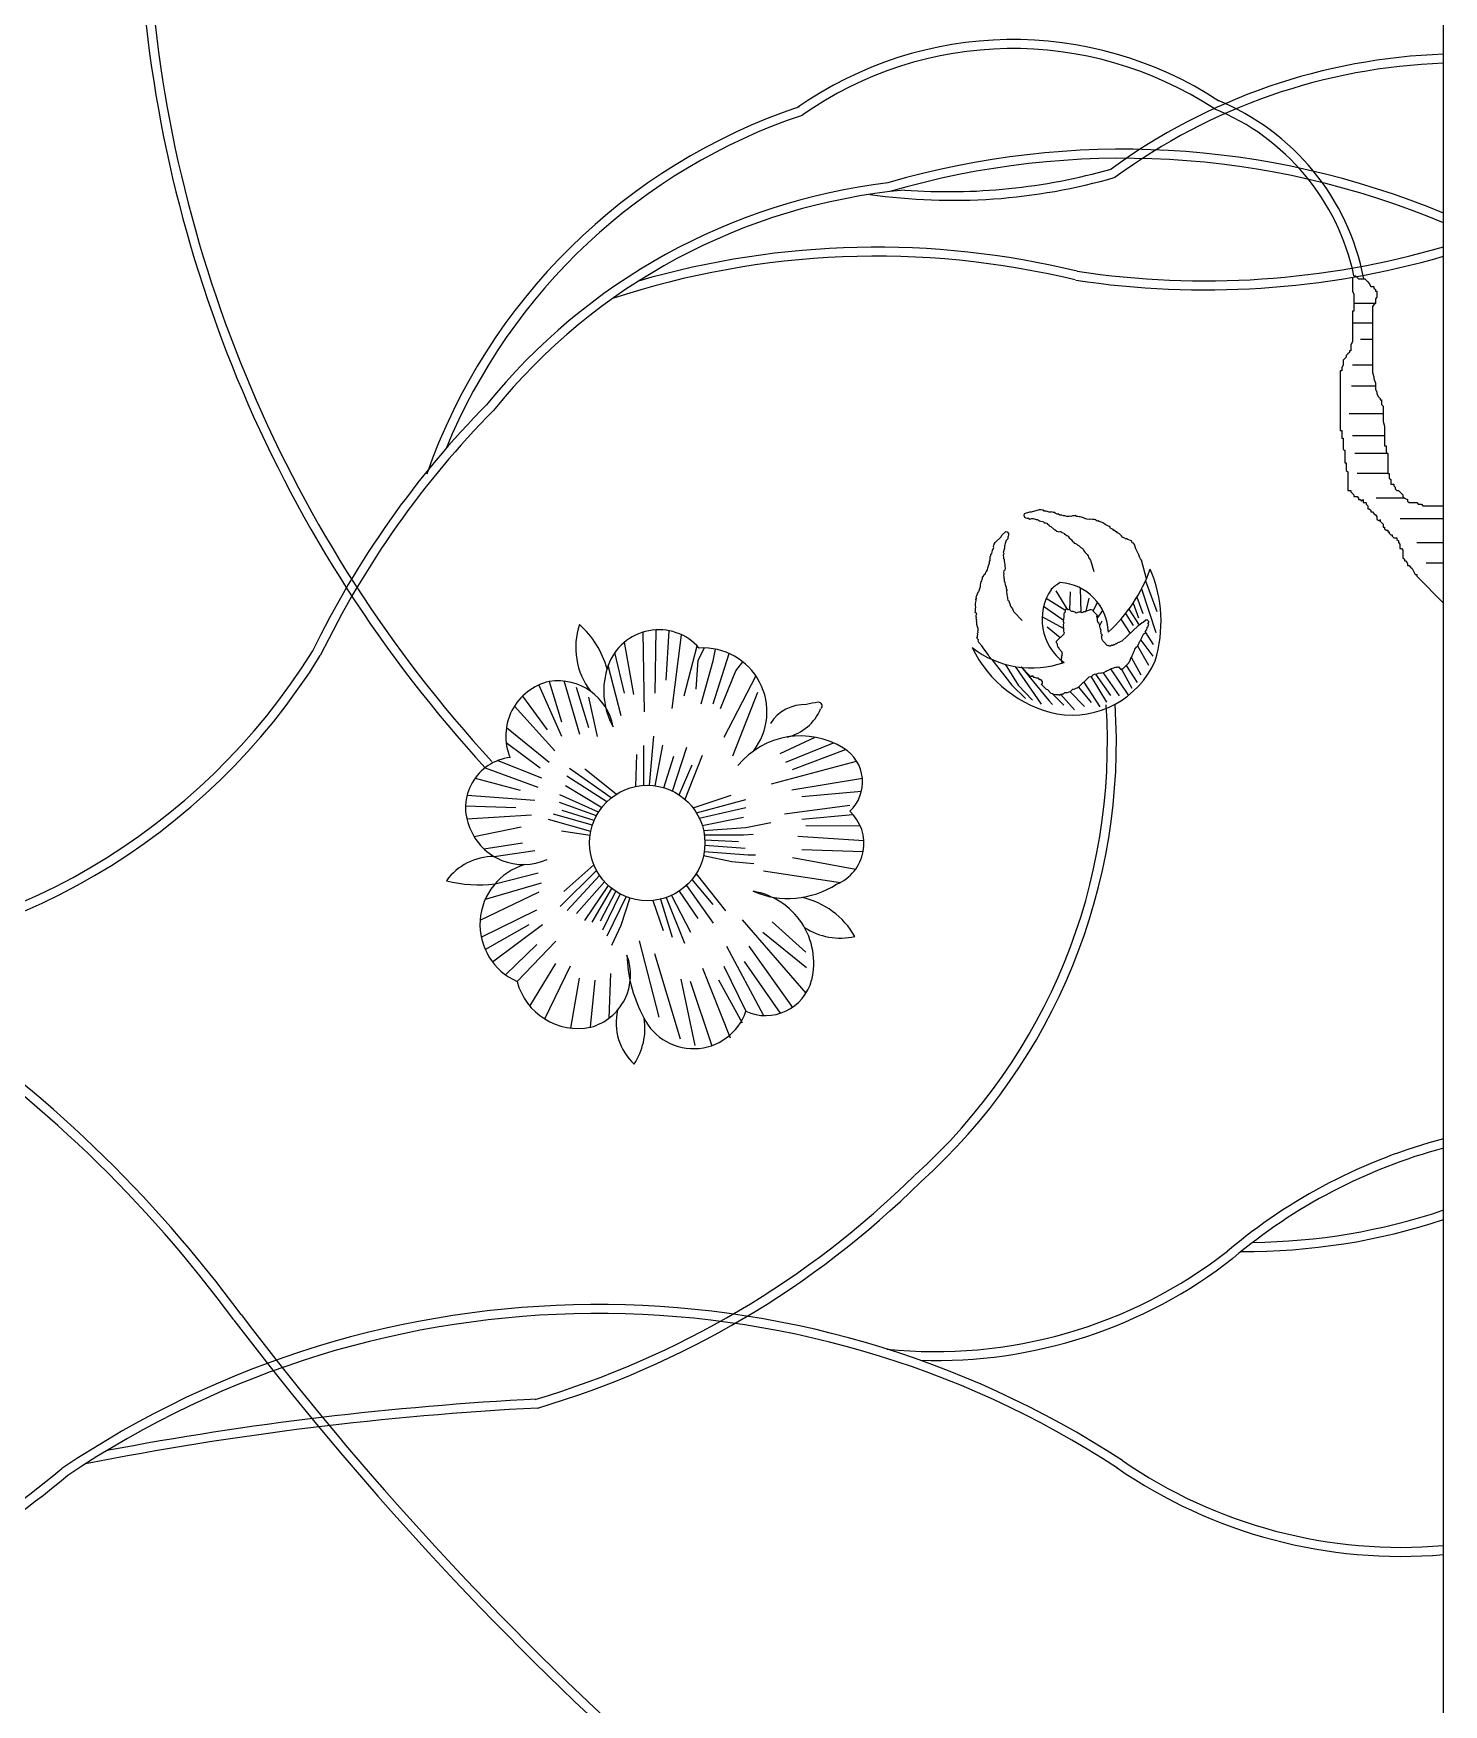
# Model space of a CAD drawing. Header units: millimetres. Extents: x 14385 to 129787, y 107826 to 186798.
# Drawn here: x 30109.6 to 30509.7, y 118890.4 to 119364.4 of the extents above; entities that cross this region are included whole.
import ezdxf

# ---------------------------------------------------------------- set-up
doc = ezdxf.new("R2010")
doc.units = ezdxf.units.MM
doc.header["$LTSCALE"] = 1000

msp = doc.modelspace()

# ---------------------------------------------------------------- linework, layer by layer
at = {"color": 251, "linetype": 'Continuous', "ltscale": 10}
for p, q in [((30484.25, 119295.63), (30484.69, 119295.63)), ((30484.69, 119295.63), (30485.12, 119295.2)), ((30483.82, 119295.2), (30483.82, 119291.29)), ((30483.82, 119291.29), (30484.25, 119290.42)), ((30485.12, 119295.2), (30485.56, 119294.76)), ((30485.56, 119294.76), (30487.29, 119294.76)), ((30487.29, 119294.76), (30488.16, 119293.89)), ((30488.16, 119293.89), (30488.6, 119293.46)), ((30488.6, 119293.46), (30489.03, 119292.59)), ((30489.03, 119292.59), (30489.9, 119292.59)), ((30489.9, 119292.59), (30489.9, 119292.16)), ((30489.9, 119292.16), (30490.33, 119291.72)), ((30490.33, 119291.72), (30490.33, 119291.29)), ((30490.33, 119291.29), (30490.77, 119291.29)), ((30490.77, 119291.29), (30490.77, 119289.55)), ((30484.25, 119290.42), (30484.25, 119285.64)), ((30490.33, 119287.81), (30484.25, 119287.81)), ((30489.9, 119287.38), (30489.46, 119286.94)), ((30489.46, 119286.94), (30489.46, 119268.25)), ((30490.33, 119287.81), (30489.9, 119287.38)), ((30490.77, 119289.55), (30490.33, 119289.11)), ((30490.33, 119289.11), (30490.33, 119287.81)), ((30484.25, 119285.64), (30483.82, 119285.64)), ((30483.82, 119285.64), (30483.82, 119276.94)), ((30489.46, 119282.19), (30483.82, 119282.19)), ((30483.82, 119276.94), (30483.38, 119276.07)), ((30489.46, 119277.6), (30486.09, 119277.6)), ((30481.65, 119272.16), (30481.21, 119271.73)), ((30482.08, 119272.6), (30481.65, 119272.16)), ((30482.52, 119273.47), (30482.08, 119273.03)), ((30482.08, 119273.03), (30482.08, 119272.6)), ((30482.95, 119273.9), (30482.52, 119273.47)), ((30483.38, 119274.34), (30482.95, 119274.34)), ((30482.95, 119274.34), (30482.95, 119273.9)), ((30483.38, 119276.07), (30483.38, 119274.34)), ((30480.78, 119268.69), (30480.34, 119268.69)), ((30480.34, 119268.69), (30480.34, 119251.74)), ((30481.21, 119270.42), (30480.78, 119269.56)), ((30480.78, 119269.56), (30480.78, 119268.69)), ((30481.21, 119271.73), (30481.21, 119270.42)), ((30489.46, 119270.32), (30483.85, 119270.32)), ((30489.46, 119268.25), (30489.9, 119266.95)), ((30490.33, 119264.34), (30483.53, 119264.34)), ((30489.9, 119266.95), (30489.9, 119266.51)), ((30489.9, 119266.51), (30490.33, 119265.21)), ((30490.33, 119265.21), (30490.33, 119263.47)), ((30490.33, 119263.47), (30490.77, 119262.6)), ((30490.77, 119262.6), (30490.77, 119262.17)), ((30490.77, 119262.17), (30491.2, 119261.3)), ((30491.2, 119261.3), (30491.64, 119260.86)), ((30491.64, 119260.86), (30491.64, 119260.43)), ((30491.64, 119260.43), (30492.07, 119260.43)), ((30492.07, 119260.43), (30492.07, 119259.12)), ((30492.07, 119259.12), (30492.5, 119258.69)), ((30492.5, 119258.69), (30492.5, 119254.34)), ((30492.5, 119256.52), (30482.88, 119256.52)), ((30492.5, 119254.34), (30492.94, 119253.04)), ((30492.94, 119253.04), (30492.94, 119247.39)), ((30480.34, 119251.74), (30480.78, 119251.74)), ((30480.78, 119251.74), (30480.78, 119249.56)), ((30480.78, 119249.56), (30481.21, 119249.56)), ((30481.21, 119249.56), (30481.21, 119246.52)), ((30492.94, 119250.21), (30483.85, 119250.21)), ((30481.21, 119246.52), (30481.65, 119246.09)), ((30481.65, 119246.09), (30481.65, 119242.61)), ((30493.81, 119245.22), (30484.49, 119245.22)), ((30492.94, 119247.39), (30493.37, 119247.39)), ((30493.37, 119247.39), (30493.37, 119245.65)), ((30493.37, 119245.65), (30493.81, 119245.22)), ((30493.81, 119245.22), (30493.81, 119239.57)), ((30481.65, 119242.61), (30482.08, 119242.61)), ((30482.08, 119242.61), (30482.08, 119240.44)), ((30482.08, 119240.44), (30482.52, 119240)), ((30482.52, 119240), (30482.52, 119234.79)), ((30493.81, 119239.57), (30485.13, 119239.57)), ((30493.81, 119239.57), (30494.24, 119239.57)), ((30494.24, 119239.57), (30494.24, 119238.26)), ((30482.52, 119234.79), (30483.38, 119234.79)), ((30483.38, 119234.79), (30483.38, 119234.35)), ((30483.38, 119234.35), (30483.82, 119233.92)), ((30483.82, 119233.92), (30484.25, 119233.48)), ((30494.24, 119238.26), (30494.67, 119237.83)), ((30494.67, 119237.83), (30494.67, 119236.52)), ((30494.67, 119236.52), (30495.54, 119236.52)), ((30495.54, 119236.52), (30495.54, 119236.09)), ((30495.54, 119236.09), (30495.98, 119235.65)), ((30495.98, 119235.65), (30495.98, 119235.22)), ((30495.98, 119235.22), (30496.41, 119234.79)), ((30496.41, 119234.79), (30496.85, 119234.79)), ((30496.85, 119234.79), (30497.28, 119234.35)), ((30497.28, 119234.35), (30497.71, 119233.92)), ((30497.71, 119233.92), (30498.15, 119233.48)), ((30484.25, 119233.48), (30484.25, 119233.05)), ((30484.25, 119233.05), (30485.12, 119233.05)), ((30485.12, 119233.05), (30485.56, 119232.61)), ((30485.56, 119232.61), (30485.56, 119232.18)), ((30485.56, 119232.18), (30485.99, 119232.18)), ((30485.99, 119232.18), (30486.42, 119231.74)), ((30486.42, 119231.74), (30486.86, 119232.18)), ((30486.86, 119232.18), (30486.86, 119231.31)), ((30486.86, 119231.31), (30487.73, 119231.31)), ((30487.73, 119231.31), (30487.73, 119230.87)), ((30487.73, 119230.87), (30488.16, 119230.44)), ((30488.16, 119230.44), (30488.16, 119229.57)), ((30488.16, 119229.57), (30488.6, 119229.57)), ((30488.6, 119229.57), (30489.03, 119229.13)), ((30498.58, 119232.61), (30490.58, 119232.61)), ((30498.15, 119233.48), (30498.15, 119233.05)), ((30498.15, 119233.05), (30498.58, 119232.61)), ((30498.58, 119232.61), (30499.45, 119232.18)), ((30499.45, 119232.18), (30499.45, 119231.74)), ((30499.45, 119231.74), (30499.89, 119231.31)), ((30499.89, 119231.31), (30502.06, 119231.31)), ((30502.06, 119231.31), (30502.49, 119230.87)), ((30502.49, 119230.87), (30503.36, 119230.87)), ((30503.36, 119230.87), (30503.79, 119230.44)), ((30503.79, 119230.44), (30509.67, 119230.44)), ((30489.03, 119229.13), (30489.03, 119228.7)), ((30489.03, 119228.7), (30489.46, 119228.7)), ((30489.46, 119228.7), (30489.9, 119228.27)), ((30489.9, 119228.27), (30490.33, 119227.83)), ((30490.33, 119227.83), (30490.77, 119227.4)), ((30490.77, 119227.4), (30490.77, 119226.53)), ((30490.77, 119226.53), (30491.64, 119226.09)), ((30491.64, 119226.09), (30491.64, 119226.53)), ((30491.64, 119226.53), (30491.64, 119226.09)), ((30491.64, 119226.09), (30492.07, 119225.66)), ((30492.07, 119225.66), (30492.5, 119225.22)), ((30492.5, 119225.22), (30492.5, 119224.35)), ((30509.67, 119226.67), (30497.31, 119226.67)), ((30492.5, 119224.35), (30492.94, 119224.35)), ((30492.94, 119224.35), (30492.94, 119223.92)), ((30492.94, 119223.92), (30493.37, 119223.48)), ((30493.37, 119223.48), (30493.81, 119223.48)), ((30493.81, 119223.48), (30493.81, 119223.05)), ((30493.81, 119223.05), (30494.24, 119223.05)), ((30494.24, 119223.05), (30494.24, 119222.62)), ((30494.24, 119222.62), (30494.67, 119222.18)), ((30494.67, 119222.18), (30495.11, 119222.18)), ((30495.11, 119222.18), (30495.11, 119221.75)), ((30495.11, 119221.75), (30495.54, 119221.31)), ((30495.54, 119221.31), (30496.41, 119221.31)), ((30496.41, 119221.31), (30496.41, 119220.88)), ((30496.41, 119220.88), (30496.85, 119220.44)), ((30496.85, 119220.44), (30496.85, 119220.01)), ((30496.85, 119220.01), (30497.28, 119219.57)), ((30509.67, 119219.93), (30502.12, 119219.93)), ((30497.28, 119219.57), (30497.28, 119218.27)), ((30497.28, 119218.27), (30497.71, 119218.27)), ((30497.71, 119218.27), (30498.15, 119217.83)), ((30498.15, 119217.83), (30498.15, 119215.66)), ((30498.15, 119215.66), (30498.58, 119215.23)), ((30498.58, 119215.23), (30498.58, 119214.79)), ((30498.58, 119214.79), (30499.02, 119214.79)), ((30499.02, 119214.79), (30499.45, 119213.92)), ((30499.45, 119213.92), (30499.45, 119213.49)), ((30499.45, 119213.49), (30499.89, 119213.49)), ((30499.89, 119213.49), (30500.32, 119213.05)), ((30500.32, 119213.05), (30500.75, 119212.62)), ((30500.75, 119212.62), (30501.62, 119210.88)), ((30501.62, 119210.88), (30502.06, 119210.88)), ((30502.06, 119210.88), (30502.06, 119210.45)), ((30502.06, 119210.45), (30509.67, 119202.82)), ((30509.67, 119214.15), (30504.69, 119214.15)), ((30403.09, 119200.91), (30399.77, 119206.25)), ((30403.59, 119200.9), (30403.83, 119206)), ((30406.86, 119200.15), (30406.68, 119207.06)), ((30423.99, 119206.86), (30427.99, 119194.43)), ((30425.11, 119209.13), (30428.28, 119200.45)), ((30401.78, 119197.96), (30396.2, 119201.86)), ((30402.22, 119200.81), (30396.93, 119204.07)), ((30408.3, 119200.56), (30409.08, 119204.18)), ((30410.29, 119200.51), (30411.5, 119203.06)), ((30420.41, 119201.13), (30423.32, 119196.58)), ((30421.58, 119202.79), (30423.11, 119198.68)), ((30422.65, 119204.48), (30424.36, 119199.88)), ((30401.85, 119195.59), (30395.77, 119198.95)), ((30411.43, 119198.44), (30413.01, 119200.67)), ((30412.13, 119196.44), (30412.84, 119197.76)), ((30418.14, 119198.28), (30420.72, 119194.21)), ((30419.45, 119199.86), (30421.6, 119196.44)), ((30279.94, 119176.87), (30277.25, 119191.71)), ((30282.94, 119171.99), (30282.58, 119194.59)), ((30285.94, 119177.25), (30286.31, 119195.23)), ((30289.13, 119181), (30289.93, 119194.97)), ((30290.82, 119172.93), (30293.46, 119193.83)), ((30400.93, 119193), (30397.18, 119195.97)), ((30423.79, 119192.28), (30427.19, 119187.78)), ((30425.08, 119194.49), (30427.26, 119191.03)), ((30277.31, 119177.25), (30274.55, 119188.78)), ((30294.2, 119176.5), (30297.9, 119190.7)), ((30297.57, 119178.37), (30298.14, 119186.64)), ((30298.14, 119186.64), (30300.02, 119190.09)), ((30302.45, 119186.45), (30303.11, 119189.75)), ((30302.45, 119174.24), (30307, 119188.51)), ((30381.49, 119186.84), (30387.14, 119179.5)), ((30421.07, 119187.49), (30423.82, 119182.48)), ((30422.85, 119190.65), (30425.99, 119185.2)), ((30276.37, 119170.86), (30272.64, 119185.1)), ((30299.08, 119174.24), (30302.45, 119186.45)), ((30304.52, 119172.93), (30308.83, 119183.63)), ((30314.57, 119182.15), (30305.45, 119164.66)), ((30308.83, 119183.63), (30310.85, 119186.17)), ((30385.3, 119185.45), (30389.01, 119179.54)), ((30388.1, 119184.82), (30395.49, 119174.12)), ((30389.81, 119184.78), (30397.63, 119175.21)), ((30409.64, 119181.88), (30414.05, 119174.71)), ((30410.96, 119182.66), (30415.15, 119176.56)), ((30412.96, 119183.12), (30417.59, 119176.51)), ((30415.16, 119184.13), (30420.27, 119176.65)), ((30418.26, 119184.06), (30421.22, 119178.71)), ((30419.59, 119185.09), (30422.71, 119180.3)), ((30252.93, 119179.55), (30259.44, 119165.1)), ((30255.94, 119180.55), (30259.44, 119169.13)), ((30260.06, 119180.87), (30264.49, 119165.64)), ((30263.54, 119178.96), (30267.03, 119167.54)), ((30315.02, 119177.44), (30307.89, 119159.41)), ((30387.14, 119179.5), (30391.05, 119175.76)), ((30389.01, 119179.54), (30393.07, 119175.31)), ((30398.59, 119177.14), (30401.91, 119173.9)), ((30403.64, 119177.72), (30407.76, 119173.46)), ((30406.09, 119178.97), (30409.65, 119174.64)), ((30407.62, 119180.43), (30412.15, 119173.36)), ((30246.05, 119173.57), (30257.52, 119160.88)), ((30248.35, 119176.42), (30255.3, 119166.91)), ((30267.03, 119176.11), (30269.57, 119165)), ((30397.63, 119175.21), (30398.74, 119174.05)), ((30400.95, 119176.97), (30404.97, 119172.54)), ((30243.79, 119167.56), (30255.94, 119157.71)), ((30243.69, 119163.32), (30253.4, 119156.12)), ((30284.34, 119151.14), (30285.62, 119165.07)), ((30321.4, 119160.16), (30331.35, 119164.77)), ((30323.09, 119157.72), (30336.59, 119163.17)), ((30241.35, 119158.15), (30253.72, 119153.27)), ((30280.53, 119150.83), (30280.82, 119159.84)), ((30282.75, 119151.12), (30282.77, 119162.44)), ((30285.99, 119151), (30288.12, 119162.56)), ((30288.46, 119150.46), (30291.25, 119159.43)), ((30290.89, 119149.51), (30295.01, 119161.93)), ((30294.45, 119147.16), (30299.39, 119159.64)), ((30324.97, 119155.65), (30340.02, 119161.28)), ((30237.76, 119156.13), (30252.65, 119150.58)), ((30272.28, 119146.47), (30260.89, 119153.76)), ((30273.52, 119147.57), (30261.67, 119155.92)), ((30274.95, 119148.59), (30266.03, 119155.67)), ((30292.81, 119148.41), (30296.47, 119156.92)), ((30318.97, 119151.52), (30343.1, 119158.02)), ((30234.89, 119153.18), (30247.69, 119149.78)), ((30270.55, 119144.92), (30260.55, 119151)), ((30324.78, 119149.83), (30344.76, 119153.15)), ((30327.6, 119147.95), (30344.53, 119149.5)), ((30232.2, 119145.34), (30246.47, 119144.81)), ((30232.62, 119148.31), (30251.81, 119146.92)), ((30269.29, 119142.48), (30258.83, 119146.29)), ((30269.91, 119143.54), (30258.96, 119148.47)), ((30268.67, 119141.17), (30259.56, 119144.02)), ((30296.72, 119144.75), (30307.53, 119148.36)), ((30297.71, 119143.31), (30311.7, 119147.1)), ((30298.51, 119141.85), (30311.7, 119144.81)), ((30322.72, 119143.07), (30341.22, 119145.51)), ((30232.54, 119141.64), (30250.86, 119142.8)), ((30234.6, 119136.59), (30248.01, 119139.31)), ((30267.69, 119138.01), (30255.73, 119141.42)), ((30268.16, 119139.83), (30257.16, 119142.9)), ((30299.34, 119139.74), (30311.07, 119142.09)), ((30299.73, 119138.28), (30311.7, 119139.17)), ((30311.7, 119139.17), (30318.8, 119140.63)), ((30327.6, 119141.56), (30342.08, 119142.87)), ((30328.72, 119139.69), (30344.16, 119139.64)), ((30237.39, 119133.11), (30248.33, 119134.86)), ((30267.5, 119136.89), (30259.4, 119138.08)), ((30299.95, 119137.08), (30311.07, 119137.08)), ((30300.09, 119135.63), (30309.61, 119135.2)), ((30311.07, 119137.08), (30313.79, 119137.29)), ((30326.47, 119136.68), (30345.19, 119135.44)), ((30240.27, 119130.93), (30251.81, 119132.64)), ((30299.71, 119131.21), (30307.74, 119129.56)), ((30299.92, 119132.33), (30312.33, 119131.44)), ((30300.1, 119134.2), (30311.49, 119133.32)), ((30312.33, 119131.44), (30314.41, 119131.44)), ((30324.97, 119130.67), (30342.89, 119127.38)), ((30327.6, 119132.93), (30345.01, 119132.38)), ((30240.54, 119123.19), (30252.77, 119126.3)), ((30269.35, 119126.97), (30259.04, 119116.78)), ((30268.6, 119128.56), (30260.06, 119121.02)), ((30270.21, 119125.55), (30261.03, 119115.63)), ((30297.58, 119126.05), (30305.93, 119115.54)), ((30307.74, 119129.56), (30314, 119128.93)), ((30316.71, 119126.92), (30338.56, 119123.61)), ((30236.32, 119112.84), (30253.08, 119120.9)), ((30237.8, 119118.85), (30253.72, 119123.44)), ((30271.62, 119123.78), (30263.69, 119114.81)), ((30272.68, 119122.7), (30265.91, 119112.8)), ((30273.61, 119121.91), (30268.03, 119112.29)), ((30274.8, 119121.07), (30270.39, 119112.61)), ((30276.03, 119120.34), (30271.07, 119110.04)), ((30292.8, 119121.15), (30298.08, 119113.38)), ((30294.86, 119122.76), (30302.4, 119112.07)), ((30296.38, 119124.38), (30302.34, 119117.29)), ((30236.66, 119108.02), (30252.45, 119115.83)), ((30277.74, 119119.55), (30272.28, 119108.38)), ((30278.81, 119119.17), (30276.21, 119111.4)), ((30285.33, 119118.49), (30288.22, 119109.95)), ((30287.54, 119118.86), (30290.83, 119108.03)), ((30289.06, 119119.3), (30294.32, 119106.34)), ((30290.6, 119119.92), (30295.99, 119109.47)), ((30237.76, 119104.58), (30250.23, 119111.67)), ((30239.79, 119101.09), (30253.98, 119111.67)), ((30276.21, 119111.4), (30273.61, 119105.67)), ((30310.71, 119113.02), (30328.76, 119092.13)), ((30319.15, 119112.45), (30328.72, 119103.82)), ((30243.5, 119097.41), (30252.45, 119105.99)), ((30246.8, 119095.5), (30257.84, 119106.94)), ((30281.44, 119107.01), (30286.98, 119085.33)), ((30316.53, 119109.45), (30328.91, 119099.5)), ((30285.75, 119103.44), (30293.04, 119079.2)), ((30306.21, 119105.51), (30316.75, 119085.83)), ((30311.27, 119101.19), (30321.49, 119086.48)), ((30312.59, 119105.51), (30324.91, 119088.14)), ((30250.41, 119088.53), (30257.84, 119100.6)), ((30254.65, 119084.86), (30261.96, 119099.96)), ((30262.07, 119082.27), (30264.49, 119096.47)), ((30272.94, 119085.11), (30273.37, 119097.74)), ((30299.45, 119099.31), (30307.24, 119079.49)), ((30305.45, 119099.87), (30311.74, 119087.03)), ((30267.66, 119082.51), (30268.93, 119095.84)), ((30293.26, 119096.12), (30297.25, 119077.31)), ((30295.89, 119095.55), (30302.08, 119077.2)), ((30303.95, 119095.93), (30310.7, 119083.74))]:
    msp.add_line(p, q, dxfattribs=at)
at = {"color": 252}
msp.add_lwpolyline([(29549.67, 117854.15), (30509.67, 117854.15), (30509.67, 119939.15), (29549.67, 119939.15)], close=True, dxfattribs=at)
at = {"color": 251, "linetype": 'Continuous', "ltscale": 10}
for points in [[(30425.36, 119209.69), (30424, 119214.96), (30423.71, 119215.37), (30423.37, 119215.92), (30423.19, 119216.52), (30422.67, 119217.68), (30422.34, 119218.24), (30421.97, 119219.44), (30421.68, 119219.85), (30421.33, 119219.9), (30421.15, 119220.51), (30420.8, 119220.56), (30420.41, 119220.77), (30420.06, 119220.83), (30419.82, 119221.09), (30419.52, 119220.99), (30419.28, 119221.25), (30418.93, 119221.31), (30418.54, 119221.52), (30418.25, 119221.92), (30417.76, 119222.43), (30417.17, 119222.74), (30416.93, 119223), (30416.59, 119223.06), (30416.49, 119223.36), (30416.15, 119223.42), (30415.9, 119223.67), (30415.51, 119223.88), (30415.16, 119223.94), (30414.98, 119224.54), (30414.63, 119224.6), (30414.04, 119224.91), (30413.65, 119225.12), (30413.21, 119225.48), (30412.82, 119225.69), (30412.28, 119225.85), (30411.93, 119225.91), (30411.69, 119226.17), (30411.38, 119226.07), (30410.95, 119226.43), (30410.6, 119226.49), (30410.1, 119226.5), (30409.41, 119226.62), (30409.11, 119226.53), (30408.41, 119226.64), (30407.87, 119226.81), (30407.48, 119227.02), (30406.93, 119227.18), (30406.58, 119227.24), (30406.24, 119227.3), (30405.89, 119227.35), (30405.54, 119227.41), (30405.15, 119227.62), (30404.85, 119227.53), (30404.35, 119227.54), (30403.9, 119227.4), (30403.55, 119227.46), (30403.25, 119227.37), (30402.75, 119227.38), (30402.21, 119227.55), (30401.86, 119227.6), (30401.32, 119227.77), (30400.82, 119227.78), (30400.43, 119227.99), (30400.08, 119228.05), (30399.49, 119228.36), (30399.1, 119228.57), (30398.8, 119228.48), (30398.41, 119228.69), (30398.11, 119228.59), (30397.76, 119228.65), (30397.22, 119228.82), (30396.87, 119228.87), (30396.37, 119228.89), (30396.13, 119229.14), (30395.78, 119229.2), (30395.43, 119229.26), (30394.94, 119229.27), (30392.68, 119228.58), (30392.18, 119228.59), (30390.68, 119228.13), (30390.62, 119227.79), (30390.8, 119227.18), (30391.19, 119226.98), (30391.54, 119226.92), (30391.89, 119226.86), (30392.28, 119226.65), (30392.88, 119226.83), (30393.23, 119226.78), (30393.77, 119226.61), (30394.12, 119226.55), (30394.47, 119226.5), (30395.06, 119226.18), (30396.29, 119225.9), (30396.39, 119225.6), (30396.73, 119225.54), (30397.08, 119225.49), (30397.32, 119225.23), (30397.72, 119225.02), (30397.81, 119224.72), (30398.2, 119224.51), (30399.08, 119223.79), (30399.47, 119223.58), (30399.91, 119223.23), (30400.45, 119223.06), (30400.75, 119223.15), (30401.1, 119223.1), (30401.34, 119222.84), (30401.89, 119222.68), (30402.13, 119222.42), (30402.52, 119222.21), (30402.77, 119221.96), (30403.16, 119221.75), (30403.45, 119221.35), (30403.89, 119220.99), (30404.13, 119220.73), (30404.42, 119220.33), (30404.81, 119220.12), (30404.9, 119219.82), (30405.25, 119219.76), (30405.64, 119219.55), (30405.88, 119219.29), (30406.28, 119219.09), (30406.76, 119218.58), (30407.16, 119218.37), (30407.4, 119218.11), (30407.49, 119217.81), (30407.73, 119217.56), (30408.02, 119217.15), (30408.51, 119216.64), (30408.79, 119216.24), (30408.93, 119215.79), (30409.22, 119215.38), (30409.51, 119214.98), (30410.47, 119211.82)], [(30381.49, 119186.84), (30380.73, 119187.64), (30380.52, 119188.09), (30380.19, 119188.65), (30379.76, 119189.11), (30379, 119190.12), (30378.68, 119190.69), (30377.81, 119191.6), (30377.6, 119192.04), (30377.72, 119192.38), (30377.28, 119192.83), (30377.4, 119193.16), (30377.41, 119193.61), (30377.53, 119193.94), (30377.42, 119194.27), (30377.65, 119194.49), (30377.55, 119194.83), (30377.66, 119195.16), (30377.67, 119195.6), (30377.46, 119196.05), (30377.25, 119196.73), (30377.27, 119197.39), (30377.16, 119197.73), (30377.28, 119198.06), (30377.07, 119198.29), (30377.18, 119198.62), (30377.08, 119198.95), (30377.09, 119199.4), (30377.21, 119199.73), (30376.77, 119200.19), (30376.89, 119200.52), (30376.91, 119201.18), (30376.92, 119201.63), (30376.82, 119202.19), (30376.83, 119202.63), (30376.95, 119203.19), (30377.07, 119203.52), (30376.96, 119203.85), (30377.19, 119204.07), (30377.09, 119204.63), (30377.21, 119204.96), (30377.44, 119205.4), (30377.68, 119206.06), (30377.91, 119206.28), (30378.14, 119206.94), (30378.27, 119207.5), (30378.28, 119207.94), (30378.4, 119208.5), (30378.52, 119208.83), (30378.64, 119209.16), (30378.76, 119209.49), (30378.87, 119209.82), (30378.88, 119210.27), (30379.11, 119210.49), (30379.34, 119210.93), (30379.68, 119211.25), (30379.8, 119211.58), (30380.03, 119211.8), (30380.26, 119212.24), (30380.39, 119212.8), (30380.5, 119213.13), (30380.63, 119213.68), (30380.86, 119214.12), (30380.87, 119214.57), (30380.99, 119214.9), (30381, 119215.56), (30381.01, 119216.01), (30381.24, 119216.23), (30381.25, 119216.67), (30381.48, 119216.89), (30381.59, 119217.22), (30381.72, 119217.78), (30381.84, 119218.11), (30382.07, 119218.55), (30381.96, 119218.88), (30382.08, 119219.21), (30382.2, 119219.55), (30382.43, 119219.99), (30384.14, 119221.62), (30384.37, 119222.06), (30385.51, 119223.15), (30385.84, 119223.03), (30386.27, 119222.58), (30386.26, 119222.13), (30386.15, 119221.8), (30386.03, 119221.47), (30386.02, 119221.02), (30385.56, 119220.59), (30385.44, 119220.26), (30385.32, 119219.7), (30385.2, 119219.37), (30385.08, 119219.04), (30385.07, 119218.37), (30384.71, 119217.16), (30384.93, 119216.93), (30384.81, 119216.6), (30384.69, 119216.27), (30384.79, 119215.93), (30384.78, 119215.49), (30385, 119215.26), (30384.99, 119214.81), (30385.19, 119213.7), (30385.18, 119213.25), (30385.28, 119212.69), (30385.16, 119212.14), (30384.93, 119211.92), (30384.81, 119211.59), (30384.91, 119211.25), (30384.79, 119210.7), (30384.9, 119210.36), (30384.89, 119209.92), (30384.99, 119209.58), (30384.98, 119209.14), (30385.19, 119208.69), (30385.29, 119208.13), (30385.4, 119207.79), (30385.61, 119207.35), (30385.6, 119206.9), (30385.82, 119206.67), (30385.7, 119206.34), (30385.69, 119205.9), (30385.79, 119205.56), (30385.78, 119205.12), (30385.99, 119204.44), (30385.98, 119204), (30386.08, 119203.66), (30386.3, 119203.44), (30386.41, 119203.1), (30386.62, 119202.65), (30386.83, 119201.98), (30387.04, 119201.53), (30387.37, 119201.19), (30387.58, 119200.74), (30387.79, 119200.29), (30390.08, 119197.9)], [(30389.81, 119184.78), (30392.36, 119182.12), (30392.86, 119182.11), (30392.99, 119182.23), (30393.35, 119181.85), (30393.6, 119181.84), (30394.09, 119181.58), (30394.34, 119181.58), (30394.59, 119181.57), (30395.07, 119181.07), (30395.2, 119181.19), (30395.81, 119180.55), (30395.8, 119180.31), (30395.8, 119180.06), (30395.67, 119179.69), (30395.54, 119179.81), (30396.88, 119178.42), (30397.25, 119178.29), (30398.22, 119177.27), (30398.59, 119177.14), (30398.96, 119177.01), (30399.58, 119176.87), (30399.83, 119176.87), (30400.33, 119176.86), (30400.7, 119176.72), (30400.95, 119176.97), (30401.07, 119176.84), (30401.32, 119176.83), (30401.58, 119177.08), (30401.82, 119177.07), (30402.21, 119177.44), (30402.45, 119177.43), (30402.95, 119177.42), (30403.45, 119177.66), (30403.83, 119177.78), (30404.46, 119178.38), (30404.71, 119178.38), (30405.09, 119178.5), (30406.09, 119178.97), (30409.14, 119181.89), (30409.52, 119182.01), (30409.64, 119181.88), (30410.27, 119182.49), (30410.65, 119182.61), (30411.27, 119182.72), (30411.77, 119182.96), (30412.4, 119183.07), (30412.65, 119183.06), (30413.27, 119183.17), (30413.9, 119183.53), (30414.27, 119183.65), (30414.78, 119183.89), (30414.9, 119184.01), (30415.41, 119184.25), (30416.16, 119184.48), (30416.53, 119184.6), (30416.78, 119184.59), (30416.91, 119184.71), (30417.16, 119184.71), (30417.28, 119184.58), (30417.41, 119184.7), (30418.13, 119183.94), (30418.39, 119184.19), (30418.76, 119184.3), (30420.41, 119185.88), (30420.42, 119186.13), (30420.67, 119186.38), (30421.07, 119187.49), (30421.32, 119187.73), (30421.33, 119187.98), (30421.59, 119188.47), (30421.72, 119188.84), (30421.98, 119189.33), (30422.11, 119189.7), (30422.5, 119190.31), (30422.88, 119190.68), (30423.14, 119191.17), (30423.27, 119191.54), (30423.53, 119192.03), (30423.79, 119192.28), (30424.05, 119193.02), (30424.57, 119194), (30425.08, 119194.49), (30424.96, 119194.61), (30425.21, 119194.86), (30425.21, 119195.11), (30425.47, 119195.35), (30425.6, 119195.72), (30425.61, 119195.97), (30425.86, 119196.21), (30425.87, 119196.46), (30425.99, 119196.58), (30426, 119196.83), (30425.88, 119196.96), (30425.88, 119197.21), (30426.01, 119197.33), (30426.01, 119197.58), (30425.53, 119198.08), (30425.4, 119197.96), (30425.28, 119198.09), (30424.52, 119197.36), (30424.14, 119197.24), (30423.63, 119196.76), (30423.01, 119196.4), (30418.43, 119192.02), (30418.06, 119191.9), (30417.56, 119191.66), (30417.18, 119191.54), (30416.8, 119191.18), (30416.68, 119191.31), (30416.3, 119190.94), (30416.05, 119190.95), (30415.92, 119190.83), (30415.67, 119190.83), (30415.55, 119190.96), (30415.17, 119190.59), (30415.05, 119190.72), (30414.92, 119190.6), (30414.8, 119190.72), (30414.55, 119190.73), (30414.43, 119190.86), (30414.3, 119190.73), (30412.97, 119192.13), (30412.85, 119192.51), (30412.74, 119192.88), (30412.74, 119193.13), (30412.62, 119193.5), (30412.88, 119193.75), (30412.51, 119194.13), (30412.52, 119194.38), (30412.4, 119194.75), (30412.54, 119195.12), (30412.29, 119195.38), (30412.3, 119195.62), (30412.18, 119196), (30412.19, 119196.25), (30412.07, 119196.62), (30411.95, 119197), (30411.71, 119197.25), (30411.47, 119197.76), (30411.48, 119198.25), (30411.37, 119198.63), (30411.25, 119199), (30411.51, 119199.25), (30410.29, 119200.51), (30410.3, 119200.76), (30410.17, 119200.89), (30410.05, 119200.77), (30409.68, 119200.9), (30409.43, 119200.91), (30408.3, 119200.56), (30408.05, 119200.31), (30407.8, 119200.32), (30407.55, 119200.32), (30407.42, 119200.2), (30407.05, 119200.08), (30406.68, 119200.22), (30406.18, 119200.23), (30405.81, 119200.11), (30405.43, 119199.99), (30405.19, 119200.25), (30404.82, 119200.38), (30404.57, 119200.39), (30404.32, 119200.39), (30404.2, 119200.52), (30404.07, 119200.4), (30403.59, 119200.9), (30403.22, 119201.04), (30403.09, 119200.91), (30402.72, 119201.05), (30402.6, 119201.17), (30402.22, 119200.81), (30402.34, 119200.68), (30402.2, 119200.06), (30401.95, 119199.82), (30401.93, 119198.82), (30401.79, 119198.21), (30401.78, 119197.71), (30401.89, 119197.09), (30401.75, 119196.71), (30401.87, 119196.34), (30401.74, 119196.22), (30401.86, 119195.84), (30401.85, 119195.59), (30401.84, 119195.1), (30401.84, 119194.85), (30401.95, 119194.47), (30402.08, 119194.35), (30401.95, 119194.22), (30402.07, 119194.1), (30399.79, 119191.91), (30399.78, 119191.66), (30400.14, 119191.28), (30400.02, 119191.16), (30400.01, 119190.91), (30400.13, 119190.53), (30400.37, 119190.28), (30400.49, 119189.9), (30401.34, 119189.02), (30401.33, 119188.77), (30401.45, 119188.64), (30401.33, 119188.52), (30401.45, 119188.39), (30401.32, 119188.27), (30401.32, 119188.02), (30401.44, 119187.9), (30401.18, 119187.65), (30401.31, 119187.53), (30401.3, 119187.28), (30401.17, 119187.16), (30401.3, 119187.03), (30401.17, 119186.91), (30401.16, 119186.66), (30401.28, 119186.53), (30401.16, 119186.41), (30401.4, 119186.16), (30401.27, 119186.03), (30401.4, 119185.91)]]:
    msp.add_lwpolyline(points, dxfattribs=at)
for centre, radius, start, end in [((30512.74, 119409.05), 373.61, 183.4258, 222.6068), ((30512.74, 119409.05), 371.05, 183.4258, 222.6068), ((30387.5, 119256.09), 106.56, 56.7394, 125.1222), ((30387.5, 119256.09), 104.01, 56.7394, 125.1222), ((30515.53, 119188.77), 169.83, 91.9771, 126.1382), ((30515.53, 119188.77), 167.27, 92.0073, 126.2939), ((30380.53, 119183.41), 168.92, 108.5271, 160.6488), ((30419.74, 119281.95), 65.94, 11.9744, 67.9082), ((30419.74, 119281.95), 68.5, 10.7806, 67.9082), ((30380.53, 119183.41), 166.37, 108.5271, 157.652), ((30418.6, 119093.8), 237.74, 67.4747, 106.2641), ((30418.6, 119093.8), 235.18, 67.2165, 106.3154), ((30369.18, 119489.13), 169.62, 265.8131, 285.8045), ((30372.62, 119150.26), 173, 96.8387, 141.0179), ((30372.62, 119150.26), 170.44, 95.3246, 141.0179), ((30370.46, 119482.51), 165.46, 261.8021, 286.1629), ((30348.75, 119061.8), 239.4, 76.3761, 108.2234), ((30348.75, 119061.8), 241.96, 76.3761, 106.1962), ((30442.03, 119535.9), 244.25, 261.3657, 286.0781), ((30442.03, 119535.9), 241.69, 261.3657, 286.2527), ((30426.7, 119073.54), 264.56, 135.4083, 154.1177), ((30426.7, 119073.54), 262.01, 135.4083, 154.1177), ((30383.5, 119228.19), 45.76, 312.7369, 339.8563), ((30391.27, 119197.47), 38.24, 343.2261, 23.0182), ((30410.88, 119198.23), 15.13, 145.6716, 233.9973), ((30407.84, 119196.69), 13.82, 120.1621, 133.1865), ((30400.04, 119194.13), 14.53, 1.7507, 86.5951), ((30033.14, 119285.9), 183.23, 272.4644, 328.1675), ((30033.14, 119285.9), 185.78, 272.4644, 328.1675), ((30407.26, 119205.46), 34.87, 205.9395, 257.8916), ((30392.8, 119211.91), 27.5, 232.1028, 289.5207), ((30404.11, 119197.09), 26.05, 260.8112, 335.8608), ((30249.34, 119163.17), 164.95, 311.9631, 3.7613), ((30249.34, 119163.17), 167.5, 311.9631, 3.7613), ((29871.13, 118782.08), 369.28, 36.3597, 75.4777), ((29871.13, 118782.08), 366.73, 36.3597, 75.4777), ((30550.38, 118897.71), 158.51, 104.8803, 130.0717), ((30550.38, 118897.71), 155.95, 105.1297, 130.0717), ((30178.63, 119224.12), 257.81, 286.5158, 314.5648), ((30178.63, 119224.12), 260.37, 286.5158, 314.5648), ((30453.71, 119196.82), 175.34, 270.5866, 288.5495), ((30453.71, 119196.82), 177.89, 269.5326, 288.3354), ((30365.63, 119124.84), 134.32, 264.0581, 308.0068), ((30365.63, 119124.84), 136.87, 268.17, 308.0068), ((30269.82, 118731.88), 271.99, 56.8535, 124.0187), ((30269.82, 118731.88), 269.44, 56.8535, 124.0187), ((30893.93, 119552.16), 913.59, 217.22647, 228.02092), ((30893.93, 119552.16), 911.04, 217.22647, 228.02092), ((30298.93, 118071.61), 904.07, 92.93444, 101.13517), ((30298.93, 118071.61), 906.62, 92.93444, 100.71408), ((30497.6, 119074.2), 139.21, 235.3961, 274.9753), ((29932.82, 119180.16), 289.52, 291.2548, 309.673), ((29932.82, 119180.16), 292.08, 291.2956, 309.673), ((30497.6, 119074.2), 141.77, 235.3961, 274.8855)]:
    msp.add_arc(centre, radius, start, end, dxfattribs=at)
for centre, major_axis, start_param, end_param in [((30284.17, 119190.26), (20.72, 0), 2.823891, 3.785184), ((30246.94, 119177.09), (18.63, 18.63), 5.76896, 6.339332), ((30287.03, 119179.98), (15.27, 0), 0.721076, 2.799724), ((30299.59, 119171.98), (-18.11, 0), 2.479911, 4.773076), ((30258.43, 119164.85), (-15.9, 0), 3.324035, 4.870022), ((30292.35, 119177.97), (-20.96, 0), -0.347317, 0.510196), ((30259.44, 119165.1), (-15.85, 0), -1.347561, 0.394892), ((30328.49, 119162.28), (8.3, 8.3), 0.751861, 1.777538), ((30320.27, 119178.19), (-9.73, 9.73), 2.595983, 3.523914), ((30336.08, 119147.23), (-19.61, 19.61), -0.647524, -0.522787), ((30332.3, 119173.65), (-0.739, 0.739), 3.109513, 5.520944), ((30327.27, 119142.06), (-23.08, 0.01), 4.156717, 5.593692), ((30246.47, 119144.81), (-14.29, 0), -1.454053, 0.420119), ((30333.51, 119152.04), (-11.31, 0.01), 2.321481, 4.159549), ((30283.74, 119134.78), (-16.37, 0), 1.57089, 7.854075), ((30332.77, 119134.62), (12.44, 0), -1.186799, 0.824602), ((30248.57, 119144.91), (-16.26, 0), 0.372734, 1.997447), ((30240.2, 119114.34), (-11.73, 11.73), -0.789264, 0.158211), ((30253.98, 119111.67), (-17.7, 0.01), -1.284708, 1.153786), ((30235.87, 119157.94), (-24.79, 24.79), 2.093768, 2.489781), ((30323.7, 119144.37), (-25.33, 0.01), 1.168032, 2.144532), ((30310.39, 119100.76), (-20.59, 0.01), 2.901464, 4.54817), ((30322.61, 119096.86), (23.04, 0.01), 0.516608, 1.349595), ((30338.49, 119126.4), (-13.16, 13.16), 1.781167, 2.581121), ((30263.63, 119097.37), (-15.39, 0), 1.835913, 3.510234), ((30315.12, 119103.6), (-37.14, 0.05), 0.019672, 0.484845), ((30264.11, 119100.05), (-17.89, 0.01), 0.257909, 1.771685), ((30317.33, 119099.32), (-13.5, 0.01), 1.144583, 2.882689), ((30290.88, 119083.77), (-15.98, 0.01), -0.224577, 0.824479), ((30296.86, 119092.17), (-15.74, 0), 0.37992, 2.809675), ((30264.21, 119082.32), (13.34, 13.34), 4.921855, 5.636031)]:
    msp.add_ellipse(centre, major_axis=major_axis, ratio=1, start_param=start_param, end_param=end_param, dxfattribs=at)

doc.saveas('drawing.dxf')
